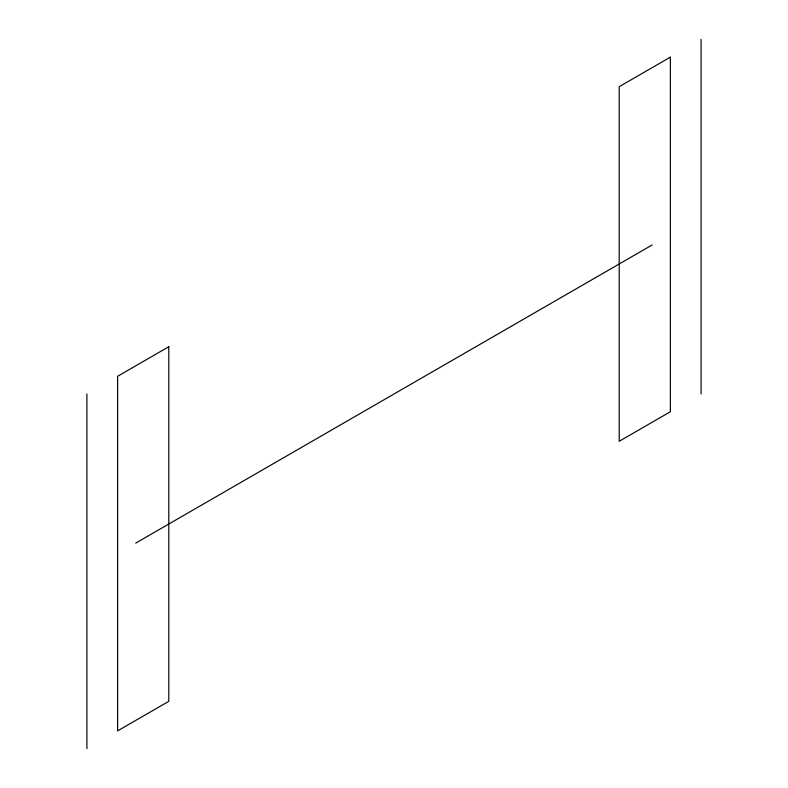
<?xml version="1.0" encoding="UTF-8"?>
<svg xmlns="http://www.w3.org/2000/svg" width="788" height="788" viewBox="0 0 788 788"><rect width="100%" height="100%" fill="white"/><g stroke="black" fill="none" stroke-linecap="round" stroke-linejoin="round"><path stroke-width="1.18" d="M135.694 543.139L652.1 244.989M701.093 39.4L701.093 394M86.907 394L86.907 748.6M168.799 346.72L117.619 376.27L117.619 730.87L168.799 701.32L168.799 346.72M670.381 57.13L619.201 86.68L619.201 441.28L670.381 411.73L670.381 57.13"/></g></svg>
